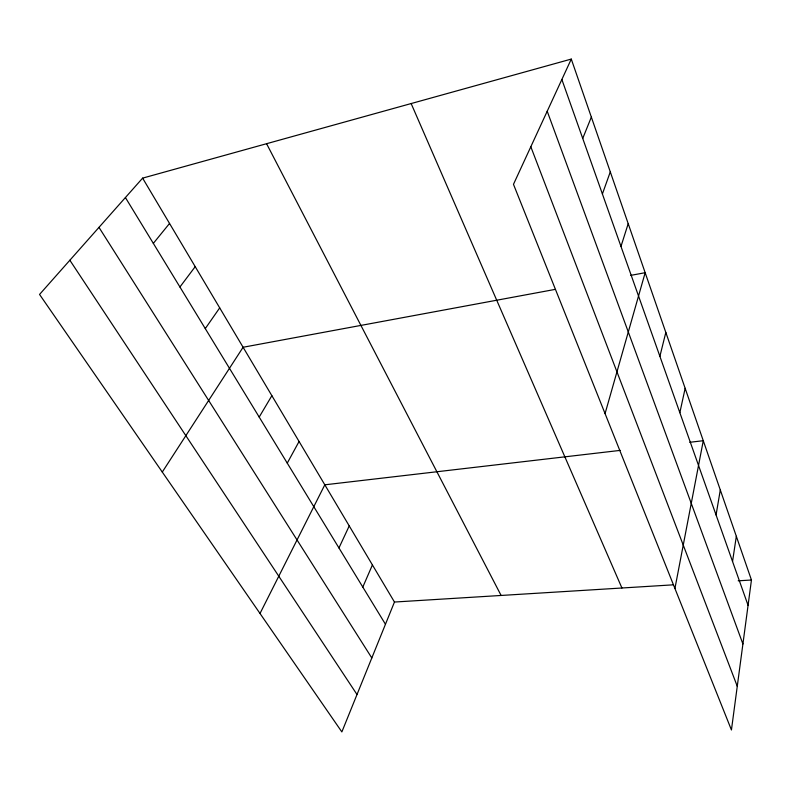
<?xml version="1.0" encoding="UTF-8"?>
<svg xmlns="http://www.w3.org/2000/svg" width="791" height="791" viewBox="0 0 791 791"><rect width="100%" height="100%" fill="white"/><g stroke="black" fill="none" stroke-linecap="round" stroke-linejoin="round"><path stroke-width="1.19" d="M571.28 59.078L751.45 580.011L731.438 729.974L513.478 184.323L571.28 59.078L142.617 178.133L39.55 294.44L341.86 731.922L394.462 602.04L142.617 178.133M732.545 561.491L736.332 536.298M716.063 514.941L720.304 489.945M674.921 588.484L703.278 440.706L689.782 442.288M679.845 412.675L685.154 388.312M659.892 356.326L665.824 332.428M605.066 413.614L645.169 272.697L630.793 275.367M620.975 246.426L628.202 223.665M602.396 193.983L610.296 171.874M582.73 138.435L591.352 117.098M362.802 587.08L372.413 564.942M338.953 547.945L349.236 525.916M260.012 613.48L324.814 484.814L620.243 450.386M287.262 463.13L299.067 441.477M259.191 417.075L271.867 395.688M162.284 472.049L243.094 347.259L555.084 289.407M205.274 328.601L219.7 307.877M179.923 287.004L195.209 266.656M153.335 243.371L169.541 223.458M394.462 602.04L673.527 584.816M738.181 580.821L751.45 580.011M69.855 260.239L357.008 694.518M98.984 227.373L371.81 657.954M125.413 197.552L385.454 624.257M266.577 143.705L501.108 595.455M411.152 103.552L621.924 588M530.82 146.75L737.271 686.291M547.204 111.234L742.917 643.993M561.857 79.496L748.068 605.333"/></g></svg>
